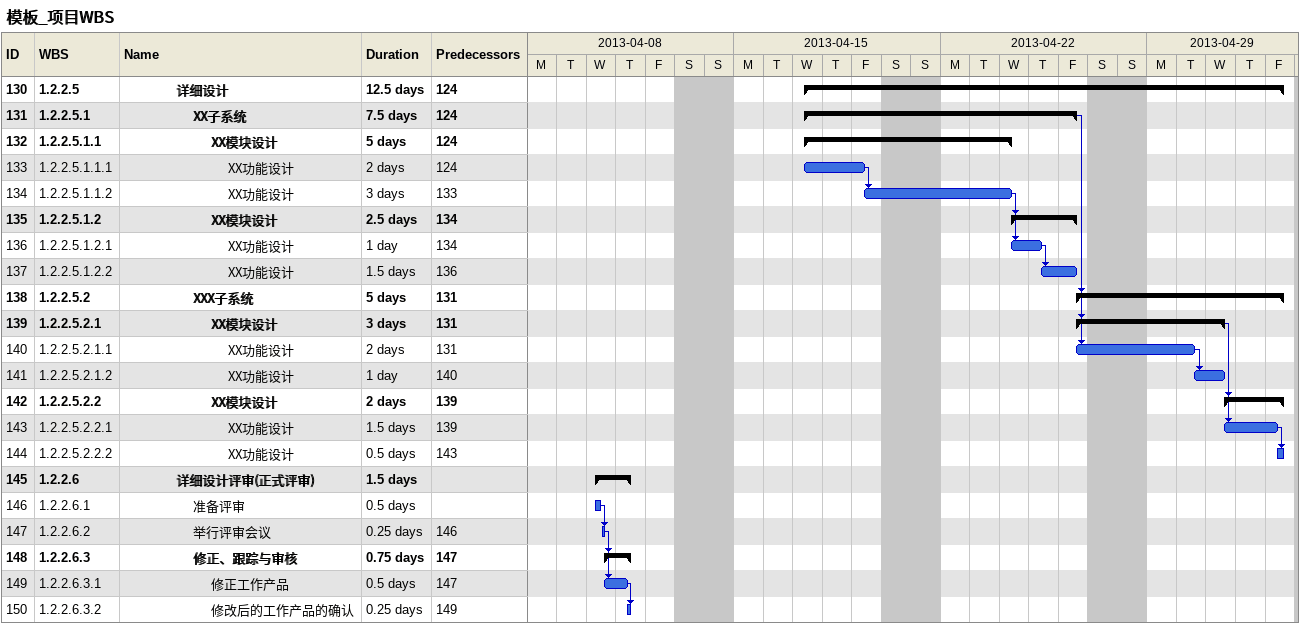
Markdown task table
模板_项目WBS

| ID | WBS | Task | Duration | Start | Finish | Predecessors |
|---|---|---|---|---|---|---|
| 130 | 1.2.2.5 | **详细设计** | 12.5d | 2013-04-17 | 2013-05-03 | 124 |
| 131 | 1.2.2.5.1 | **XX子系统** | 7.5d | 2013-04-17 | 2013-04-26 | 124 |
| 132 | 1.2.2.5.1.1 | **XX模块设计** | 5d | 2013-04-17 | 2013-04-24 | 124 |
| 133 | 1.2.2.5.1.1.1 | XX功能设计 | 2d | 2013-04-17 | 2013-04-19 | 124 |
| 134 | 1.2.2.5.1.1.2 | XX功能设计 | 3d | 2013-04-19 | 2013-04-24 | 133 |
| 135 | 1.2.2.5.1.2 | **XX模块设计** | 2.5d | 2013-04-24 | 2013-04-26 | 134 |
| 136 | 1.2.2.5.1.2.1 | XX功能设计 | 1d | 2013-04-24 | 2013-04-25 | 134 |
| 137 | 1.2.2.5.1.2.2 | XX功能设计 | 1.5d | 2013-04-25 | 2013-04-26 | 136 |
| 138 | 1.2.2.5.2 | **XXX子系统** | 5d | 2013-04-26 | 2013-05-03 | 131 |
| 139 | 1.2.2.5.2.1 | **XX模块设计** | 3d | 2013-04-26 | 2013-05-01 | 131 |
| 140 | 1.2.2.5.2.1.1 | XX功能设计 | 2d | 2013-04-26 | 2013-04-30 | 131 |
| 141 | 1.2.2.5.2.1.2 | XX功能设计 | 1d | 2013-04-30 | 2013-05-01 | 140 |
| 142 | 1.2.2.5.2.2 | **XX模块设计** | 2d | 2013-05-01 | 2013-05-03 | 139 |
| 143 | 1.2.2.5.2.2.1 | XX功能设计 | 1.5d | 2013-05-01 | 2013-05-03 | 139 |
| 144 | 1.2.2.5.2.2.2 | XX功能设计 | 0.5d | 2013-05-03 | 2013-05-03 | 143 |
| 145 | 1.2.2.6 | **详细设计评审(正式评审)** | 1.5d | 2013-04-10 | 2013-04-11 |  |
| 146 | 1.2.2.6.1 | 准备评审 | 0.5d | 2013-04-10 | 2013-04-10 |  |
| 147 | 1.2.2.6.2 | 举行评审会议 | 0.25d | 2013-04-10 | 2013-04-10 | 146 |
| 148 | 1.2.2.6.3 | **修正、跟踪与审核** | 0.75d | 2013-04-10 | 2013-04-11 | 147 |
| 149 | 1.2.2.6.3.1 | 修正工作产品 | 0.5d | 2013-04-10 | 2013-04-11 | 147 |
| 150 | 1.2.2.6.3.2 | 修改后的工作产品的确认 | 0.25d | 2013-04-11 | 2013-04-11 | 149 |
